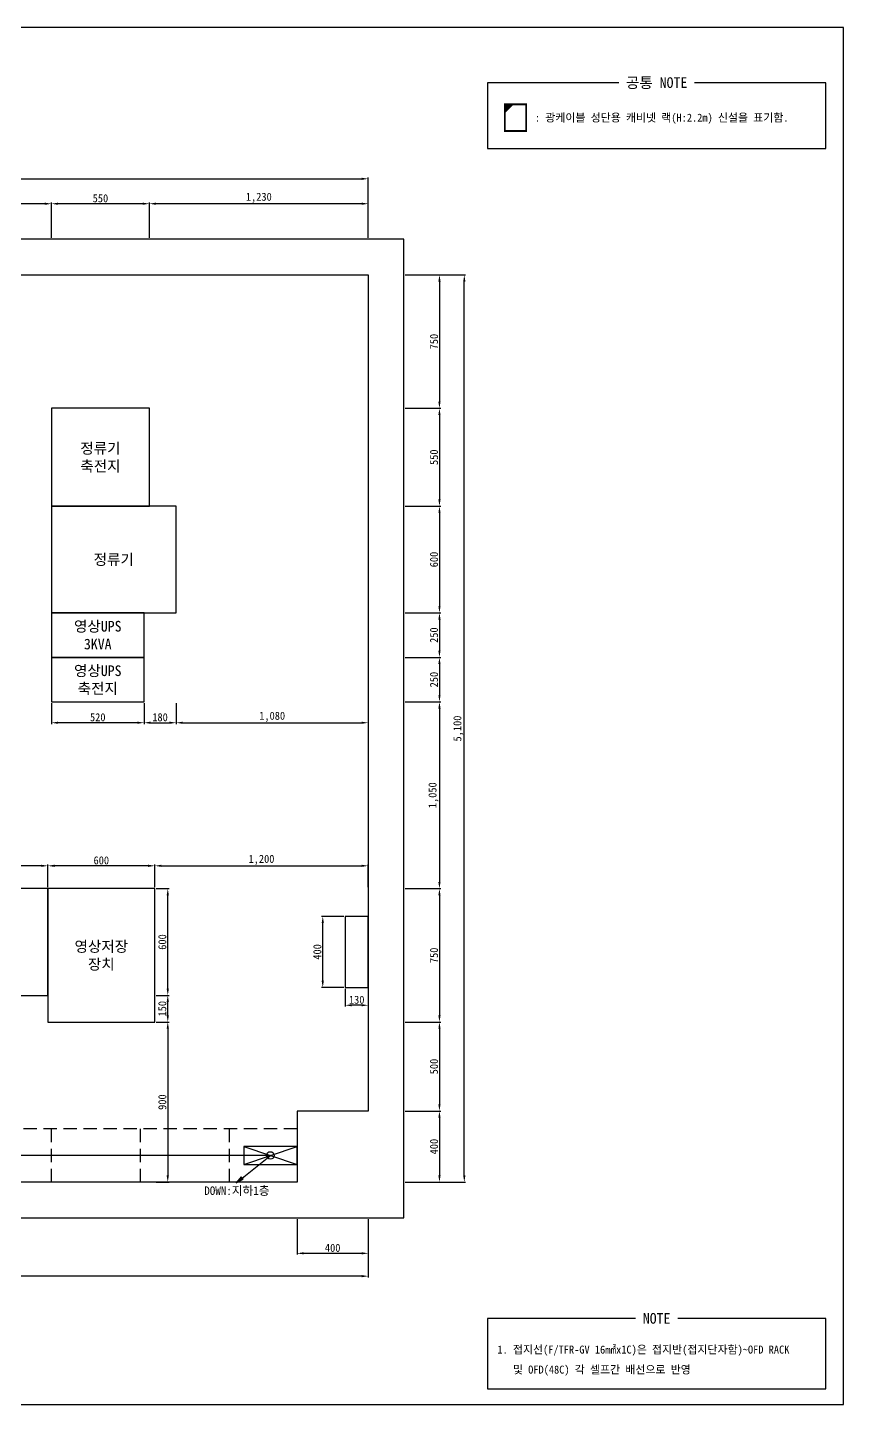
# Model space of a CAD drawing. Header units: millimetres. Extents: x 10690 to 22630, y 19396 to 29984.
# Drawn here: x 18045 to 22630, y 19396 to 27136 of the extents above; entities that cross this region are included whole.
import ezdxf
from ezdxf.enums import TextEntityAlignment as Align

# ---------------------------------------------------------------- set-up
doc = ezdxf.new("R2010")
doc.units = ezdxf.units.MM
doc.linetypes.add('HIDDEN2', pattern=[0.1875, 0.125, -0.0625])
for name, color, linetype in [('TT-BASE', 253, 'Continuous'), ('TT-CABL', 4, 'Continuous'), ('TT-CTRL-JUNT', 4, 'Continuous'), ('TT-TRAY', 4, 'Continuous'), ('TZ-BASE', 253, 'Continuous'), ('TZ-DIMS', 1, 'Continuous'), ('TZ-LINE', 4, 'Continuous'), ('TZ-SYMB', 2, 'Continuous'), ('TZ-TEX2', 3, 'Continuous'), ('TZ-TEXT', 3, 'Continuous')]:
    doc.layers.add(name, color=color, linetype=linetype)
doc.layers.add('TX-PAPR', color=2, linetype='Continuous', plot=False)
doc.styles.get("Standard").update_dxf_attribs({"font": 'GulimChe.ttf'})
doc.dimstyles.new('D15', dxfattribs={"dimscale": 15, "dimtxt": 3, "dimasz": 2.5, "dimexe": 0.5, "dimexo": 0.5, "dimgap": 0.5, "dimtad": 1, "dimdec": 0, "dimzin": 1, "dimdsep": 46, "dimlunit": 6, "dimtxsty": 'Standard', "dimcen": 1, "dimclrd": 1, "dimclre": 1, "dimclrt": 3, "dimadec": 0, "dimazin": 0, "dimtfac": 1, "dimtdec": 0, "dimtix": 1, "dimtmove": 2, "dimatfit": 3, "dimfxl": 0, "dimtvp": 2, "dimlwd": -1, "dimlwe": -1, "dimarcsym": 0})

# ---------------------------------------------------------------- blocks, each defined once
blk = doc.blocks.new('*D8')
at = {"layer": 'DEFPOINTS', "color": 0}
for p in [(19559.8, 20445.2), (19959.8, 20445.2), (19959.8, 20245.2)]:
    blk.add_point(p, dxfattribs=at)
at = {"layer": 'TZ-DIMS', "color": 1}
for p, q in [((19559.8, 20437.7), (19559.8, 20237.7)), ((19959.8, 20437.7), (19959.8, 20237.7)), ((19597.3, 20245.2), (19922.3, 20245.2))]:
    blk.add_line(p, q, dxfattribs=at)
for points in [[(19597.3, 20251.5), (19597.3, 20239), (19559.8, 20245.2)], [(19922.3, 20251.5), (19922.3, 20239), (19959.8, 20245.2)]]:
    blk.add_solid(points, dxfattribs=at)
at = {"layer": 'TZ-DIMS', "color": 3, "insert": (19759.8, 20275.8), "char_height": 45, "attachment_point": 5}
blk.add_mtext('400', dxfattribs=at)
blk = doc.blocks.new('*D9')
at = {"layer": 'DEFPOINTS', "color": 0}
for p in [(13359.8, 20445.2), (19959.8, 20445.2), (13359.8, 20116.8)]:
    blk.add_point(p, dxfattribs=at)
at = {"layer": 'TZ-DIMS', "color": 1}
for p, q in [((13359.8, 20437.7), (13359.8, 20109.3)), ((19959.8, 20437.7), (19959.8, 20109.3)), ((19922.3, 20116.8), (13397.3, 20116.8))]:
    blk.add_line(p, q, dxfattribs=at)
for points in [[(13397.3, 20123.1), (13397.3, 20110.6), (13359.8, 20116.8)], [(19922.3, 20123.1), (19922.3, 20110.6), (19959.8, 20116.8)]]:
    blk.add_solid(points, dxfattribs=at)
at = {"layer": 'TZ-DIMS', "color": 3, "insert": (16659.8, 20150.1), "char_height": 45, "attachment_point": 5}
blk.add_mtext('6,600', dxfattribs=at)
blk = doc.blocks.new('*D16')
at = {"layer": 'DEFPOINTS', "color": 0}
for p in [(20159.8, 25745.2), (20159.8, 24995.2), (20359.8, 24995.2)]:
    blk.add_point(p, dxfattribs=at)
at = {"layer": 'TZ-DIMS', "color": 1}
for p, q in [((20167.3, 25745.2), (20367.3, 25745.2)), ((20359.8, 25707.7), (20359.8, 25032.7)), ((20167.3, 24995.2), (20367.3, 24995.2))]:
    blk.add_line(p, q, dxfattribs=at)
for points in [[(20353.6, 25707.7), (20366.1, 25707.7), (20359.8, 25745.2)], [(20353.6, 25032.7), (20366.1, 25032.7), (20359.8, 24995.2)]]:
    blk.add_solid(points, dxfattribs=at)
at = {"layer": 'TZ-DIMS', "color": 3, "insert": (20329.3, 25370.2), "char_height": 45, "attachment_point": 5, "rotation": 90}
blk.add_mtext('750', dxfattribs=at)
blk = doc.blocks.new('*D17')
at = {"layer": 'DEFPOINTS', "color": 0}
for p in [(20159.8, 24995.2), (20159.8, 24445.2), (20359.8, 24445.2)]:
    blk.add_point(p, dxfattribs=at)
at = {"layer": 'TZ-DIMS', "color": 1}
for p, q in [((20167.3, 24995.2), (20367.3, 24995.2)), ((20359.8, 24957.7), (20359.8, 24482.7)), ((20167.3, 24445.2), (20367.3, 24445.2))]:
    blk.add_line(p, q, dxfattribs=at)
for points in [[(20353.6, 24957.7), (20366.1, 24957.7), (20359.8, 24995.2)], [(20353.6, 24482.7), (20366.1, 24482.7), (20359.8, 24445.2)]]:
    blk.add_solid(points, dxfattribs=at)
at = {"layer": 'TZ-DIMS', "color": 3, "insert": (20329.3, 24720.2), "char_height": 45, "attachment_point": 5, "rotation": 90}
blk.add_mtext('550', dxfattribs=at)
blk = doc.blocks.new('*D18')
at = {"layer": 'DEFPOINTS', "color": 0}
for p in [(20159.8, 24445.2), (20159.8, 23845.2), (20359.8, 23845.2)]:
    blk.add_point(p, dxfattribs=at)
at = {"layer": 'TZ-DIMS', "color": 1}
for p, q in [((20167.3, 24445.2), (20367.3, 24445.2)), ((20359.8, 24407.7), (20359.8, 23882.7)), ((20167.3, 23845.2), (20367.3, 23845.2))]:
    blk.add_line(p, q, dxfattribs=at)
for points in [[(20353.6, 24407.7), (20366.1, 24407.7), (20359.8, 24445.2)], [(20353.6, 23882.7), (20366.1, 23882.7), (20359.8, 23845.2)]]:
    blk.add_solid(points, dxfattribs=at)
at = {"layer": 'TZ-DIMS', "color": 3, "insert": (20329.3, 24145.2), "char_height": 45, "attachment_point": 5, "rotation": 90}
blk.add_mtext('600', dxfattribs=at)
blk = doc.blocks.new('*D19')
at = {"layer": 'DEFPOINTS', "color": 0}
for p in [(20159.8, 23845.2), (20159.8, 23595.2), (20359.8, 23595.2)]:
    blk.add_point(p, dxfattribs=at)
at = {"layer": 'TZ-DIMS', "color": 1}
for p, q in [((20167.3, 23845.2), (20367.3, 23845.2)), ((20359.8, 23807.7), (20359.8, 23632.7)), ((20167.3, 23595.2), (20367.3, 23595.2))]:
    blk.add_line(p, q, dxfattribs=at)
for points in [[(20353.6, 23807.7), (20366.1, 23807.7), (20359.8, 23845.2)], [(20353.6, 23632.7), (20366.1, 23632.7), (20359.8, 23595.2)]]:
    blk.add_solid(points, dxfattribs=at)
at = {"layer": 'TZ-DIMS', "color": 3, "insert": (20329.3, 23720.2), "char_height": 45, "attachment_point": 5, "rotation": 90}
blk.add_mtext('250', dxfattribs=at)
blk = doc.blocks.new('*D20')
at = {"layer": 'DEFPOINTS', "color": 0}
for p in [(20159.8, 23595.2), (20159.8, 23345.2), (20359.8, 23345.2)]:
    blk.add_point(p, dxfattribs=at)
at = {"layer": 'TZ-DIMS', "color": 1}
for p, q in [((20167.3, 23595.2), (20367.3, 23595.2)), ((20359.8, 23557.7), (20359.8, 23382.7)), ((20167.3, 23345.2), (20367.3, 23345.2))]:
    blk.add_line(p, q, dxfattribs=at)
for points in [[(20353.6, 23557.7), (20366.1, 23557.7), (20359.8, 23595.2)], [(20353.6, 23382.7), (20366.1, 23382.7), (20359.8, 23345.2)]]:
    blk.add_solid(points, dxfattribs=at)
at = {"layer": 'TZ-DIMS', "color": 3, "insert": (20329.3, 23470.2), "char_height": 45, "attachment_point": 5, "rotation": 90}
blk.add_mtext('250', dxfattribs=at)
blk = doc.blocks.new('*D21')
at = {"layer": 'DEFPOINTS', "color": 0}
for p in [(20159.8, 23345.2), (20159.8, 22295.2), (20359.8, 22295.2)]:
    blk.add_point(p, dxfattribs=at)
at = {"layer": 'TZ-DIMS', "color": 1}
for p, q in [((20167.3, 23345.2), (20367.3, 23345.2)), ((20359.8, 23307.7), (20359.8, 22332.7)), ((20167.3, 22295.2), (20367.3, 22295.2))]:
    blk.add_line(p, q, dxfattribs=at)
for points in [[(20353.6, 23307.7), (20366.1, 23307.7), (20359.8, 23345.2)], [(20353.6, 22332.7), (20366.1, 22332.7), (20359.8, 22295.2)]]:
    blk.add_solid(points, dxfattribs=at)
at = {"layer": 'TZ-DIMS', "color": 3, "insert": (20326.5, 22820.2), "char_height": 45, "attachment_point": 5, "rotation": 90}
blk.add_mtext('1,050', dxfattribs=at)
blk = doc.blocks.new('*D22')
at = {"layer": 'DEFPOINTS', "color": 0}
for p in [(20159.8, 22295.2), (20159.8, 21545.2), (20359.8, 21545.2)]:
    blk.add_point(p, dxfattribs=at)
at = {"layer": 'TZ-DIMS', "color": 1}
for p, q in [((20167.3, 22295.2), (20367.3, 22295.2)), ((20359.8, 22257.7), (20359.8, 21582.7)), ((20167.3, 21545.2), (20367.3, 21545.2))]:
    blk.add_line(p, q, dxfattribs=at)
for points in [[(20353.6, 22257.7), (20366.1, 22257.7), (20359.8, 22295.2)], [(20353.6, 21582.7), (20366.1, 21582.7), (20359.8, 21545.2)]]:
    blk.add_solid(points, dxfattribs=at)
at = {"layer": 'TZ-DIMS', "color": 3, "insert": (20329.3, 21920.2), "char_height": 45, "attachment_point": 5, "rotation": 90}
blk.add_mtext('750', dxfattribs=at)
blk = doc.blocks.new('*D23')
at = {"layer": 'DEFPOINTS', "color": 0}
for p in [(20159.8, 21545.2), (20159.8, 21045.2), (20359.8, 21045.2)]:
    blk.add_point(p, dxfattribs=at)
at = {"layer": 'TZ-DIMS', "color": 1}
for p, q in [((20167.3, 21545.2), (20367.3, 21545.2)), ((20359.8, 21507.7), (20359.8, 21082.7)), ((20167.3, 21045.2), (20367.3, 21045.2))]:
    blk.add_line(p, q, dxfattribs=at)
for points in [[(20353.6, 21507.7), (20366.1, 21507.7), (20359.8, 21545.2)], [(20353.6, 21082.7), (20366.1, 21082.7), (20359.8, 21045.2)]]:
    blk.add_solid(points, dxfattribs=at)
at = {"layer": 'TZ-DIMS', "color": 3, "insert": (20329.3, 21295.2), "char_height": 45, "attachment_point": 5, "rotation": 90}
blk.add_mtext('500', dxfattribs=at)
blk = doc.blocks.new('*D24')
at = {"layer": 'DEFPOINTS', "color": 0}
for p in [(20159.8, 21045.2), (20159.8, 20645.2), (20359.8, 20645.2)]:
    blk.add_point(p, dxfattribs=at)
at = {"layer": 'TZ-DIMS', "color": 1}
for p, q in [((20167.3, 21045.2), (20367.3, 21045.2)), ((20359.8, 21007.7), (20359.8, 20682.7)), ((20167.3, 20645.2), (20367.3, 20645.2))]:
    blk.add_line(p, q, dxfattribs=at)
for points in [[(20353.6, 21007.7), (20366.1, 21007.7), (20359.8, 21045.2)], [(20353.6, 20682.7), (20366.1, 20682.7), (20359.8, 20645.2)]]:
    blk.add_solid(points, dxfattribs=at)
at = {"layer": 'TZ-DIMS', "color": 3, "insert": (20329.3, 20845.2), "char_height": 45, "attachment_point": 5, "rotation": 90}
blk.add_mtext('400', dxfattribs=at)
blk = doc.blocks.new('*D25')
at = {"layer": 'DEFPOINTS', "color": 0}
for p in [(20159.8, 25745.2), (20499.3, 25745.2), (20159.8, 20645.2)]:
    blk.add_point(p, dxfattribs=at)
at = {"layer": 'TZ-DIMS', "color": 1}
for p, q in [((20167.3, 25745.2), (20506.8, 25745.2)), ((20499.3, 20682.7), (20499.3, 25707.7)), ((20167.3, 20645.2), (20506.8, 20645.2))]:
    blk.add_line(p, q, dxfattribs=at)
for points in [[(20493.1, 25707.7), (20505.6, 25707.7), (20499.3, 25745.2)], [(20493.1, 20682.7), (20505.6, 20682.7), (20499.3, 20645.2)]]:
    blk.add_solid(points, dxfattribs=at)
at = {"layer": 'TZ-DIMS', "color": 3, "insert": (20466, 23195.2), "char_height": 45, "attachment_point": 5, "rotation": 90}
blk.add_mtext('5,100', dxfattribs=at)
blk = doc.blocks.new('*D26')
at = {"layer": 'DEFPOINTS', "color": 0}
for p in [(18729.8, 26145.2), (18729.8, 25945.2), (19959.8, 25945.2)]:
    blk.add_point(p, dxfattribs=at)
at = {"layer": 'TZ-DIMS', "color": 1}
for p, q in [((18729.8, 25952.7), (18729.8, 26152.7)), ((19922.3, 26145.2), (18767.3, 26145.2)), ((19959.8, 25952.7), (19959.8, 26152.7))]:
    blk.add_line(p, q, dxfattribs=at)
for points in [[(18767.3, 26151.5), (18767.3, 26139), (18729.8, 26145.2)], [(19922.3, 26151.5), (19922.3, 26139), (19959.8, 26145.2)]]:
    blk.add_solid(points, dxfattribs=at)
at = {"layer": 'TZ-DIMS', "color": 3, "insert": (19344.8, 26178.6), "char_height": 45, "attachment_point": 5}
blk.add_mtext('1,230', dxfattribs=at)
blk = doc.blocks.new('*D27')
at = {"layer": 'DEFPOINTS', "color": 0}
for p in [(18179.8, 26145.2), (18179.8, 25945.2), (18729.8, 25945.2)]:
    blk.add_point(p, dxfattribs=at)
at = {"layer": 'TZ-DIMS', "color": 1}
for p, q in [((18179.8, 25952.7), (18179.8, 26152.7)), ((18692.3, 26145.2), (18217.3, 26145.2)), ((18729.8, 25952.7), (18729.8, 26152.7))]:
    blk.add_line(p, q, dxfattribs=at)
for points in [[(18217.3, 26151.5), (18217.3, 26139), (18179.8, 26145.2)], [(18692.3, 26151.5), (18692.3, 26139), (18729.8, 26145.2)]]:
    blk.add_solid(points, dxfattribs=at)
at = {"layer": 'TZ-DIMS', "color": 3, "insert": (18454.8, 26175.7), "char_height": 45, "attachment_point": 5}
blk.add_mtext('550', dxfattribs=at)
blk = doc.blocks.new('*D34')
at = {"layer": 'DEFPOINTS', "color": 0}
for p in [(19829.8, 21739.5), (19959.8, 21739.5), (19829.8, 21639.7)]:
    blk.add_point(p, dxfattribs=at)
at = {"layer": 'TZ-DIMS', "color": 1}
for p, q in [((19829.8, 21732), (19829.8, 21632.2)), ((19959.8, 21732), (19959.8, 21632.2)), ((19922.3, 21639.7), (19867.3, 21639.7))]:
    blk.add_line(p, q, dxfattribs=at)
for points in [[(19867.3, 21646), (19867.3, 21633.5), (19829.8, 21639.7)], [(19922.3, 21646), (19922.3, 21633.5), (19959.8, 21639.7)]]:
    blk.add_solid(points, dxfattribs=at)
at = {"layer": 'TZ-DIMS', "color": 3, "insert": (19894.8, 21670.3), "char_height": 45, "attachment_point": 5}
blk.add_mtext('130', dxfattribs=at)
blk = doc.blocks.new('*D35')
at = {"layer": 'DEFPOINTS', "color": 0}
for p in [(19704.1, 22139.5), (19829.8, 22139.5), (19829.8, 21739.5)]:
    blk.add_point(p, dxfattribs=at)
at = {"layer": 'TZ-DIMS', "color": 1}
for p, q in [((19822.3, 22139.5), (19696.6, 22139.5)), ((19704.1, 21777), (19704.1, 22102)), ((19822.3, 21739.5), (19696.6, 21739.5))]:
    blk.add_line(p, q, dxfattribs=at)
for points in [[(19697.9, 22102), (19710.4, 22102), (19704.1, 22139.5)], [(19697.9, 21777), (19710.4, 21777), (19704.1, 21739.5)]]:
    blk.add_solid(points, dxfattribs=at)
at = {"layer": 'TZ-DIMS', "color": 3, "insert": (19673.6, 21939.5), "char_height": 45, "attachment_point": 5, "rotation": 90}
blk.add_mtext('400', dxfattribs=at)
blk = doc.blocks.new('*D36')
at = {"layer": 'DEFPOINTS', "color": 0}
for p in [(18759.8, 21695.2), (18833.2, 21695.2), (18759.8, 21545.2)]:
    blk.add_point(p, dxfattribs=at)
at = {"layer": 'TZ-DIMS', "color": 1}
for p, q in [((18767.3, 21695.2), (18840.7, 21695.2)), ((18833.2, 21582.7), (18833.2, 21657.7)), ((18767.3, 21545.2), (18840.7, 21545.2))]:
    blk.add_line(p, q, dxfattribs=at)
for points in [[(18826.9, 21657.7), (18839.4, 21657.7), (18833.2, 21695.2)], [(18826.9, 21582.7), (18839.4, 21582.7), (18833.2, 21545.2)]]:
    blk.add_solid(points, dxfattribs=at)
at = {"layer": 'TZ-DIMS', "color": 3, "insert": (18802.6, 21620.2), "char_height": 45, "attachment_point": 5, "rotation": 90}
blk.add_mtext('150', dxfattribs=at)
blk = doc.blocks.new('*D37')
at = {"layer": 'DEFPOINTS', "color": 0}
for p in [(18759.8, 22295.2), (18833.2, 22295.2), (18759.8, 21695.2)]:
    blk.add_point(p, dxfattribs=at)
at = {"layer": 'TZ-DIMS', "color": 1}
for p, q in [((18767.3, 22295.2), (18840.7, 22295.2)), ((18833.2, 21732.7), (18833.2, 22257.7)), ((18767.3, 21695.2), (18840.7, 21695.2))]:
    blk.add_line(p, q, dxfattribs=at)
for points in [[(18826.9, 22257.7), (18839.4, 22257.7), (18833.2, 22295.2)], [(18826.9, 21732.7), (18839.4, 21732.7), (18833.2, 21695.2)]]:
    blk.add_solid(points, dxfattribs=at)
at = {"layer": 'TZ-DIMS', "color": 3, "insert": (18802.7, 21995.2), "char_height": 45, "attachment_point": 5, "rotation": 90}
blk.add_mtext('600', dxfattribs=at)
blk = doc.blocks.new('*D38')
at = {"layer": 'DEFPOINTS', "color": 0}
for p in [(18159.8, 22423.5), (18159.8, 22295.2), (18759.8, 22295.2)]:
    blk.add_point(p, dxfattribs=at)
at = {"layer": 'TZ-DIMS', "color": 1}
for p, q in [((18159.8, 22302.7), (18159.8, 22431)), ((18722.3, 22423.5), (18197.3, 22423.5)), ((18759.8, 22302.7), (18759.8, 22431))]:
    blk.add_line(p, q, dxfattribs=at)
for points in [[(18197.3, 22429.8), (18197.3, 22417.3), (18159.8, 22423.5)], [(18722.3, 22429.8), (18722.3, 22417.3), (18759.8, 22423.5)]]:
    blk.add_solid(points, dxfattribs=at)
at = {"layer": 'TZ-DIMS', "color": 3, "insert": (18459.8, 22454), "char_height": 45, "attachment_point": 5}
blk.add_mtext('600', dxfattribs=at)
blk = doc.blocks.new('*D39')
at = {"layer": 'DEFPOINTS', "color": 0}
for p in [(17559.8, 22423.5), (17559.8, 22295.2), (18159.8, 22295.2)]:
    blk.add_point(p, dxfattribs=at)
at = {"layer": 'TZ-DIMS', "color": 1}
for p, q in [((17559.8, 22302.7), (17559.8, 22431)), ((18122.3, 22423.5), (17597.3, 22423.5)), ((18159.8, 22302.7), (18159.8, 22431))]:
    blk.add_line(p, q, dxfattribs=at)
for points in [[(17597.3, 22429.8), (17597.3, 22417.3), (17559.8, 22423.5)], [(18122.3, 22429.8), (18122.3, 22417.3), (18159.8, 22423.5)]]:
    blk.add_solid(points, dxfattribs=at)
at = {"layer": 'TZ-DIMS', "color": 3, "insert": (17859.8, 22454), "char_height": 45, "attachment_point": 5}
blk.add_mtext('600', dxfattribs=at)
blk = doc.blocks.new('*D47')
at = {"layer": 'DEFPOINTS', "color": 0}
for p in [(19959.8, 22423.5), (18759.8, 22295.2), (19959.8, 22295.2)]:
    blk.add_point(p, dxfattribs=at)
at = {"layer": 'TZ-DIMS', "color": 1}
for p, q in [((18759.8, 22302.7), (18759.8, 22431)), ((18797.3, 22423.5), (19922.3, 22423.5)), ((19959.8, 22302.7), (19959.8, 22431))]:
    blk.add_line(p, q, dxfattribs=at)
for points in [[(18797.3, 22429.8), (18797.3, 22417.3), (18759.8, 22423.5)], [(19922.3, 22429.8), (19922.3, 22417.3), (19959.8, 22423.5)]]:
    blk.add_solid(points, dxfattribs=at)
at = {"layer": 'TZ-DIMS', "color": 3, "insert": (19359.8, 22456.9), "char_height": 45, "attachment_point": 5}
blk.add_mtext('1,200', dxfattribs=at)
blk = doc.blocks.new('*D49')
at = {"layer": 'DEFPOINTS', "color": 0}
for p in [(18759.8, 21545.2), (18759.8, 20645.2), (18833.2, 20645.2)]:
    blk.add_point(p, dxfattribs=at)
at = {"layer": 'TZ-DIMS', "color": 1}
for p, q in [((18767.3, 21545.2), (18840.7, 21545.2)), ((18833.2, 21507.7), (18833.2, 20682.7)), ((18767.3, 20645.2), (18840.7, 20645.2))]:
    blk.add_line(p, q, dxfattribs=at)
for points in [[(18826.9, 21507.7), (18839.4, 21507.7), (18833.2, 21545.2)], [(18826.9, 20682.7), (18839.4, 20682.7), (18833.2, 20645.2)]]:
    blk.add_solid(points, dxfattribs=at)
at = {"layer": 'TZ-DIMS', "color": 3, "insert": (18802.7, 21095.2), "char_height": 45, "attachment_point": 5, "rotation": 90}
blk.add_mtext('900', dxfattribs=at)
blk = doc.blocks.new('*D50')
at = {"layer": 'DEFPOINTS', "color": 0}
for p in [(18179.8, 23345.2), (18699.8, 23345.2), (18179.8, 23227.7)]:
    blk.add_point(p, dxfattribs=at)
at = {"layer": 'TZ-DIMS', "color": 1}
for p, q in [((18179.8, 23337.7), (18179.8, 23220.2)), ((18699.8, 23337.7), (18699.8, 23220.2)), ((18662.3, 23227.7), (18217.3, 23227.7))]:
    blk.add_line(p, q, dxfattribs=at)
for points in [[(18217.3, 23234), (18217.3, 23221.5), (18179.8, 23227.7)], [(18662.3, 23234), (18662.3, 23221.5), (18699.8, 23227.7)]]:
    blk.add_solid(points, dxfattribs=at)
at = {"layer": 'TZ-DIMS', "color": 3, "insert": (18439.8, 23258.2), "char_height": 45, "attachment_point": 5}
blk.add_mtext('520', dxfattribs=at)
blk = doc.blocks.new('*D51')
at = {"layer": 'DEFPOINTS', "color": 0}
for p in [(18699.8, 23345.2), (18879.8, 23345.2), (18879.8, 23227.7)]:
    blk.add_point(p, dxfattribs=at)
at = {"layer": 'TZ-DIMS', "color": 1}
for p, q in [((18699.8, 23337.7), (18699.8, 23220.2)), ((18879.8, 23337.7), (18879.8, 23220.2)), ((18737.3, 23227.7), (18842.3, 23227.7))]:
    blk.add_line(p, q, dxfattribs=at)
for points in [[(18737.3, 23234), (18737.3, 23221.5), (18699.8, 23227.7)], [(18842.3, 23234), (18842.3, 23221.5), (18879.8, 23227.7)]]:
    blk.add_solid(points, dxfattribs=at)
at = {"layer": 'TZ-DIMS', "color": 3, "insert": (18789.8, 23258.3), "char_height": 45, "attachment_point": 5}
blk.add_mtext('180', dxfattribs=at)
blk = doc.blocks.new('*D52')
at = {"layer": 'DEFPOINTS', "color": 0}
for p in [(18879.8, 23345.2), (19959.8, 23345.2), (19959.8, 23227.7)]:
    blk.add_point(p, dxfattribs=at)
at = {"layer": 'TZ-DIMS', "color": 1}
for p, q in [((18879.8, 23337.7), (18879.8, 23220.2)), ((19959.8, 23337.7), (19959.8, 23220.2)), ((18917.3, 23227.7), (19922.3, 23227.7))]:
    blk.add_line(p, q, dxfattribs=at)
for points in [[(18917.3, 23234), (18917.3, 23221.5), (18879.8, 23227.7)], [(19922.3, 23234), (19922.3, 23221.5), (19959.8, 23227.7)]]:
    blk.add_solid(points, dxfattribs=at)
at = {"layer": 'TZ-DIMS', "color": 3, "insert": (19419.8, 23261.1), "char_height": 45, "attachment_point": 5}
blk.add_mtext('1,080', dxfattribs=at)
blk = doc.blocks.new('*D62')
at = {"layer": 'DEFPOINTS', "color": 0}
for p in [(17609.8, 26145.2), (17609.8, 25945.2), (18179.8, 25945.2)]:
    blk.add_point(p, dxfattribs=at)
at = {"layer": 'TZ-DIMS', "color": 1}
for p, q in [((17609.8, 25952.7), (17609.8, 26152.7)), ((18142.3, 26145.2), (17647.3, 26145.2)), ((18179.8, 25952.7), (18179.8, 26152.7))]:
    blk.add_line(p, q, dxfattribs=at)
for points in [[(17647.3, 26151.5), (17647.3, 26139), (17609.8, 26145.2)], [(18142.3, 26151.5), (18142.3, 26139), (18179.8, 26145.2)]]:
    blk.add_solid(points, dxfattribs=at)
at = {"layer": 'TZ-DIMS', "color": 3, "insert": (17894.8, 26175.8), "char_height": 45, "attachment_point": 5}
blk.add_mtext('570', dxfattribs=at)
blk = doc.blocks.new('*D63')
at = {"layer": 'DEFPOINTS', "color": 0}
for p in [(19959.8, 26285.3), (13359.8, 25945.2), (19959.8, 25945.2)]:
    blk.add_point(p, dxfattribs=at)
at = {"layer": 'TZ-DIMS', "color": 1}
for p, q in [((13359.8, 25952.7), (13359.8, 26292.8)), ((13397.3, 26285.3), (19922.3, 26285.3)), ((19959.8, 25952.7), (19959.8, 26292.8))]:
    blk.add_line(p, q, dxfattribs=at)
for points in [[(13397.3, 26291.5), (13397.3, 26279), (13359.8, 26285.3)], [(19922.3, 26291.5), (19922.3, 26279), (19959.8, 26285.3)]]:
    blk.add_solid(points, dxfattribs=at)
at = {"layer": 'TZ-DIMS', "color": 3, "insert": (16659.8, 26318.6), "char_height": 45, "attachment_point": 5}
blk.add_mtext('6,600', dxfattribs=at)

msp = doc.modelspace()

# ---------------------------------------------------------------- hatches: boundary and pattern name
at = {"layer": 'TZ-LINE'}
h = msp.add_hatch(color=256, dxfattribs=at)
h.dxf.hatch_style = 1
h.paths.add_polyline_path([(20774.5, 26704.1), (20727.4, 26704.1), (20727.4, 26657.1)])
at = {"layer": 'TZ-SYMB'}
msp.add_hatch(color=256, dxfattribs=at).paths.add_polyline_path([(19217.2, 20640.9), (19257.6, 20661.3), (19246, 20675.9)])

# ---------------------------------------------------------------- linework, layer by layer
at = {"layer": 'TT-BASE'}
for points in [[(18729.8, 24995.2), (18179.8, 24995.2), (18179.8, 24445.2), (18729.8, 24445.2)], [(18879.8, 24445.2), (18179.8, 24445.2), (18179.8, 23845.2), (18879.8, 23845.2)], [(18699.8, 23845.2), (18179.8, 23845.2), (18179.8, 23595.2), (18699.8, 23595.2)], [(18699.8, 23595.2), (18179.8, 23595.2), (18179.8, 23345.2), (18699.8, 23345.2)], [(18159.8, 22295.2), (17559.8, 22295.2), (17559.8, 21695.2), (18159.8, 21695.2)], [(18759.8, 22295.2), (18159.8, 22295.2), (18159.8, 21545.2), (18759.8, 21545.2)], [(19959.8, 22139.5), (19829.8, 22139.5), (19829.8, 21739.5), (19959.8, 21739.5)]]:
    msp.add_lwpolyline(points, close=True, dxfattribs=at)
at = {"layer": 'TT-CABL'}
msp.add_lwpolyline([(19409.8, 20795.2), (15827.3, 20795.2), (15827.3, 21360.8), (14309.8, 21360.8), (14309.8, 21545.2)], dxfattribs=at)
at = {"layer": 'TT-CTRL-JUNT', "ltscale": 3}
msp.add_lwpolyline([(19559.8, 20745.2), (19559.8, 20845.2), (19259.8, 20845.2), (19259.8, 20745.2)], close=True, dxfattribs=at)
for points in [[(19259.8, 20845.2), (19559.8, 20745.2)], [(19259.8, 20745.2), (19559.8, 20845.2)]]:
    msp.add_lwpolyline(points, dxfattribs=at)
at = {"layer": 'TT-TRAY', "linetype": 'HIDDEN2', "ltscale": 600}
for points in [[(19559.8, 20645.2), (15677.3, 20645.2), (15677.3, 21160.8), (14109.8, 21160.8), (14109.8, 21545.2)], [(19559.8, 20945.2), (15977.3, 20945.2), (15977.3, 21460.8), (14409.8, 21460.8), (14409.8, 21545.2)], [(18177.3, 20945.2), (18177.3, 20645.2)], [(18677.3, 20945.2), (18677.3, 20645.2)], [(19177.3, 20945.2), (19177.3, 20645.2)]]:
    msp.add_lwpolyline(points, dxfattribs=at)
at = {"layer": 'TX-PAPR'}
msp.add_lwpolyline([(10689.8, 19395.6), (22629.8, 19395.6), (22629.8, 27135.6), (10689.8, 27135.6)], close=True, dxfattribs=at)
at = {"layer": 'TZ-BASE'}
for points in [[(13559.8, 25945.2), (13159.8, 25945.2), (13159.8, 20445.2), (20159.8, 20445.2), (20159.8, 25945.2), (15359.8, 25945.2)], [(15359.8, 25745.2), (19959.8, 25745.2), (19959.8, 21045.2), (19559.8, 21045.2), (19559.8, 20645.2), (13359.8, 20645.2), (13359.8, 25745.2), (13559.8, 25745.2)]]:
    msp.add_lwpolyline(points, dxfattribs=at)
at = {"layer": 'TZ-LINE', "ltscale": 2, "elevation": 23.2}
for points in [[(21368.1, 26825.6), (20629.7, 26825.6), (20629.7, 26455.6), (22530.7, 26455.6), (22530.7, 26825.6), (21792.3, 26825.6)], [(21461.4, 19879.5), (20629.7, 19879.5), (20629.7, 19484), (22530.7, 19484), (22530.7, 19879.5), (21699, 19879.5)]]:
    msp.add_lwpolyline(points, dxfattribs=at)
at = {"layer": 'TZ-LINE', "const_width": 10}
msp.add_lwpolyline([(20847.4, 26704.1), (20727.4, 26704.1), (20727.4, 26554.1), (20847.4, 26554.1)], close=True, dxfattribs=at)
at = {"layer": 'TZ-LINE', "const_width": 6}
msp.add_lwpolyline([(20727.4, 26657.1), (20774.5, 26704.1)], dxfattribs=at)
at = {"layer": 'TZ-SYMB'}
msp.add_lwpolyline([(19251.8, 20668.6), (19409.8, 20795.2)], dxfattribs=at)
msp.add_lwpolyline([(19217.2, 20640.9), (19257.6, 20661.3), (19246, 20675.9)], close=True, dxfattribs=at)
msp.add_circle((19409.8, 20795.2), 21.4, dxfattribs=at)

# ---------------------------------------------------------------- texts
at = {"layer": 'TZ-TEX2'}
for s, p in [('공통 NOTE', (21580.2, 26825.6, 23.2)), ('NOTE', (21580.2, 19879.5, 23.2))]:
    msp.add_text(s, height=60, dxfattribs=at).set_placement(p, align=Align.MIDDLE)
for s, height, p in [(': 광케이블 성단용 캐비넷 랙(H:2.2m) 신설을 표기함.', 45, (20896.1, 26629.1, 23.2)), ('DOWN:지하1층', 48, (19038.3, 20597.3)), ('1. 접지선(F/TFR-GV 16㎟x1C)은 접지반(접지단자함)~OFD RACK', 45, (20685.4, 19704.1, 23.2)), ('   및 OFD(48C) 각 셀프간 배선으로 반영', 45, (20685.4, 19591.6, 23.2))]:
    msp.add_text(s, height=height, dxfattribs=at).set_placement(p, align=Align.MIDDLE_LEFT)
at = {"layer": 'TZ-TEXT'}
for s, p in [('정류기', (18454.8, 24770.2)), ('축전지', (18454.8, 24670.2)), ('정류기', (18529.8, 24145.2)), ('영상UPS', (18439.8, 23770.2)), ('3KVA', (18439.8, 23670.2)), ('영상UPS', (18439.8, 23520.2)), ('축전지', (18439.8, 23420.2)), ('영상저장', (18459.8, 21970.2)), ('장치', (18459.8, 21870.2))]:
    msp.add_text(s, height=60, dxfattribs=at).set_placement(p, align=Align.MIDDLE_CENTER)

# ---------------------------------------------------------------- dimensions: what is measured, and where the dimension line sits
at = {"layer": 'TZ-DIMS'}
for base, p1, p2, picture, middle in [((19959.8, 26285.3), (13359.8, 25945.2), (19959.8, 25945.2), '*D63', (16659.8, 26318.6)), ((19959.8, 22423.5), (18759.8, 22295.2), (19959.8, 22295.2), '*D47', (19359.8, 22456.9))]:
    dim = msp.add_linear_dim(base=base, p1=p1, p2=p2, dimstyle='D15', dxfattribs=at)
    dim.commit()
    dim.dimension.update_dxf_attribs({"geometry": picture, "text_midpoint": middle})
for base, p1, p2, angle, picture, middle in [((17609.8, 26145.2), (18179.8, 25945.2), (17609.8, 25945.2), 180, '*D62', (17894.8, 26175.8)), ((18179.8, 26145.2), (18729.8, 25945.2), (18179.8, 25945.2), 180, '*D27', (18454.8, 26175.7)), ((18729.8, 26145.2), (19959.8, 25945.2), (18729.8, 25945.2), 180, '*D26', (19344.8, 26178.6)), ((20359.8, 24995.2), (20159.8, 25745.2), (20159.8, 24995.2), 270, '*D16', (20329.3, 25370.2)), ((20499.3, 25745.2), (20159.8, 20645.2), (20159.8, 25745.2), 270, '*D25', (20466, 23195.2)), ((20359.8, 24445.2), (20159.8, 24995.2), (20159.8, 24445.2), 270, '*D17', (20329.3, 24720.2)), ((20359.8, 23845.2), (20159.8, 24445.2), (20159.8, 23845.2), 270, '*D18', (20329.3, 24145.2)), ((20359.8, 23595.2), (20159.8, 23845.2), (20159.8, 23595.2), 270, '*D19', (20329.3, 23720.2)), ((20359.8, 23345.2), (20159.8, 23595.2), (20159.8, 23345.2), 270, '*D20', (20329.3, 23470.2)), ((18179.8, 23227.7), (18699.8, 23345.2), (18179.8, 23345.2), 180, '*D50', (18439.8, 23258.2)), ((18879.8, 23227.7), (18699.8, 23345.2), (18879.8, 23345.2), 180, '*D51', (18789.8, 23258.3)), ((19959.8, 23227.7), (18879.8, 23345.2), (19959.8, 23345.2), 180, '*D52', (19419.8, 23261.1)), ((20359.8, 22295.2), (20159.8, 23345.2), (20159.8, 22295.2), 270, '*D21', (20326.5, 22820.2)), ((17559.8, 22423.5), (18159.8, 22295.2), (17559.8, 22295.2), 180, '*D39', (17859.8, 22454)), ((18159.8, 22423.5), (18759.8, 22295.2), (18159.8, 22295.2), 180, '*D38', (18459.8, 22454)), ((18833.2, 22295.2), (18759.8, 21695.2), (18759.8, 22295.2), 270, '*D37', (18802.7, 21995.2)), ((20359.8, 21545.2), (20159.8, 22295.2), (20159.8, 21545.2), 270, '*D22', (20329.3, 21920.2)), ((19704.1, 22139.5), (19829.8, 21739.5), (19829.8, 22139.5), 270, '*D35', (19673.6, 21939.5)), ((18833.2, 21695.2), (18759.8, 21545.2), (18759.8, 21695.2), 270, '*D36', (18802.6, 21620.2)), ((19829.8, 21639.7), (19959.8, 21739.5), (19829.8, 21739.5), 180, '*D34', (19894.8, 21670.3)), ((18833.2, 20645.2), (18759.8, 21545.2), (18759.8, 20645.2), 270, '*D49', (18802.7, 21095.2)), ((20359.8, 21045.2), (20159.8, 21545.2), (20159.8, 21045.2), 270, '*D23', (20329.3, 21295.2)), ((20359.8, 20645.2), (20159.8, 21045.2), (20159.8, 20645.2), 270, '*D24', (20329.3, 20845.2)), ((13359.8, 20116.8), (19959.8, 20445.2), (13359.8, 20445.2), 180, '*D9', (16659.8, 20150.1)), ((19959.8, 20245.2), (19559.8, 20445.2), (19959.8, 20445.2), 180, '*D8', (19759.8, 20275.8))]:
    dim = msp.add_linear_dim(base=base, p1=p1, p2=p2, angle=angle, dimstyle='D15', dxfattribs=at)
    dim.commit()
    dim.dimension.update_dxf_attribs({"geometry": picture, "text_midpoint": middle})

doc.saveas('drawing.dxf')
